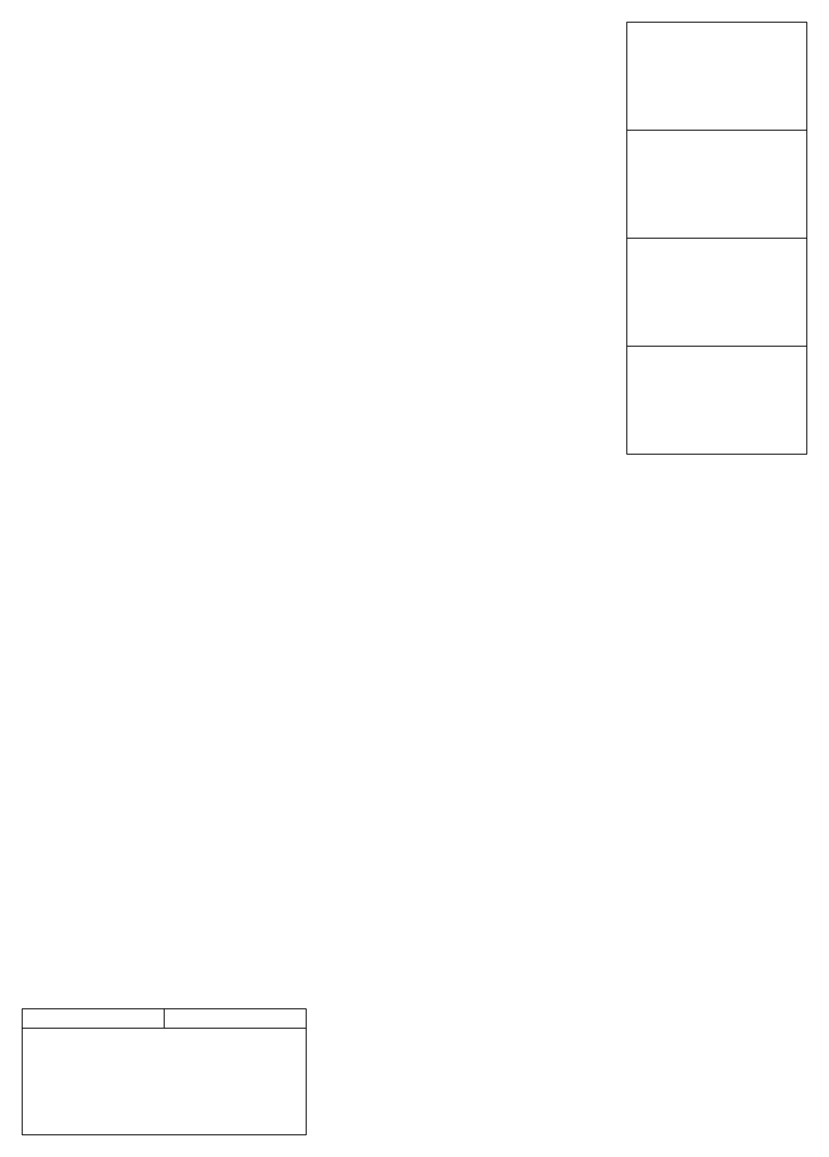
# Model space of a CAD drawing. Header units: millimetres. Extents: x -217756 to 263180, y 55413 to 130608.
# Drawn here: x -210187 to -208008, y 96391 to 99481 of the extents above; entities that cross this region are included whole.
import ezdxf

# ---------------------------------------------------------------- set-up
doc = ezdxf.new("R2010")
doc.units = ezdxf.units.MM
doc.layers.add('ТХ_корр_25.03.26', color=1, linetype='Continuous', lineweight=30, plot=False)
doc.layers.add('ТХ_мебель передв', color=250, linetype='Continuous', lineweight=13)
doc.layers.add('ТХ_ОСНОВНОЙ', color=103, linetype='Continuous', lineweight=25)

# ---------------------------------------------------------------- blocks, each defined once
blk = doc.blocks.new('шкаф 600х500')
at = {"linetype": 'ByBlock'}
blk.add_line((861813.8, -547842.5), (861813.8, -548342.5), dxfattribs=at)
blk.add_lwpolyline([(861513.8, -548342.5), (862113.8, -548342.5), (862113.8, -547842.5), (861513.8, -547842.5)], close=True, dxfattribs=at)
blk = doc.blocks.new('A$Cdd6fbae6')
at = {"layer": 'ТХ_мебель передв', "rotation": 269.9999999999999}
for p in [(558068.8, 830393.8), (558068.8, 829793.8)]:
    blk.add_blockref('шкаф 600х500', p, dxfattribs=at)
blk = doc.blocks.new('Шкаф канцелярский закрытый')
at = {"layer": 'ТХ_мебель передв'}
blk.add_lwpolyline([(207495.5, -155297.4), (207495.5, -154508.5), (207146, -154508.5), (207146, -155297.4)], close=True, dxfattribs=at)
for points in [[(207199, -154508.5), (207199, -155297.4)], [(207199, -154902.9), (207146, -154902.9)]]:
    blk.add_lwpolyline(points, dxfattribs=at)
blk = doc.blocks.new('A$Cca3a9a96')
at = {"layer": 'ТХ_ОСНОВНОЙ', "xscale": -1, "rotation": 90}
blk.add_blockref('Шкаф канцелярский закрытый', (-300630.1, 248580.4), dxfattribs=at)

msp = doc.modelspace()

# ---------------------------------------------------------------- block references
msp.add_blockref('A$Cca3a9a96', (-64065.7, 55305.7))
at = {"layer": 'ТХ_корр_25.03.26', "ltscale": 100}
msp.add_blockref('A$Cdd6fbae6', (-218233.9, 130600.7), dxfattribs=at)

doc.saveas('drawing.dxf')
